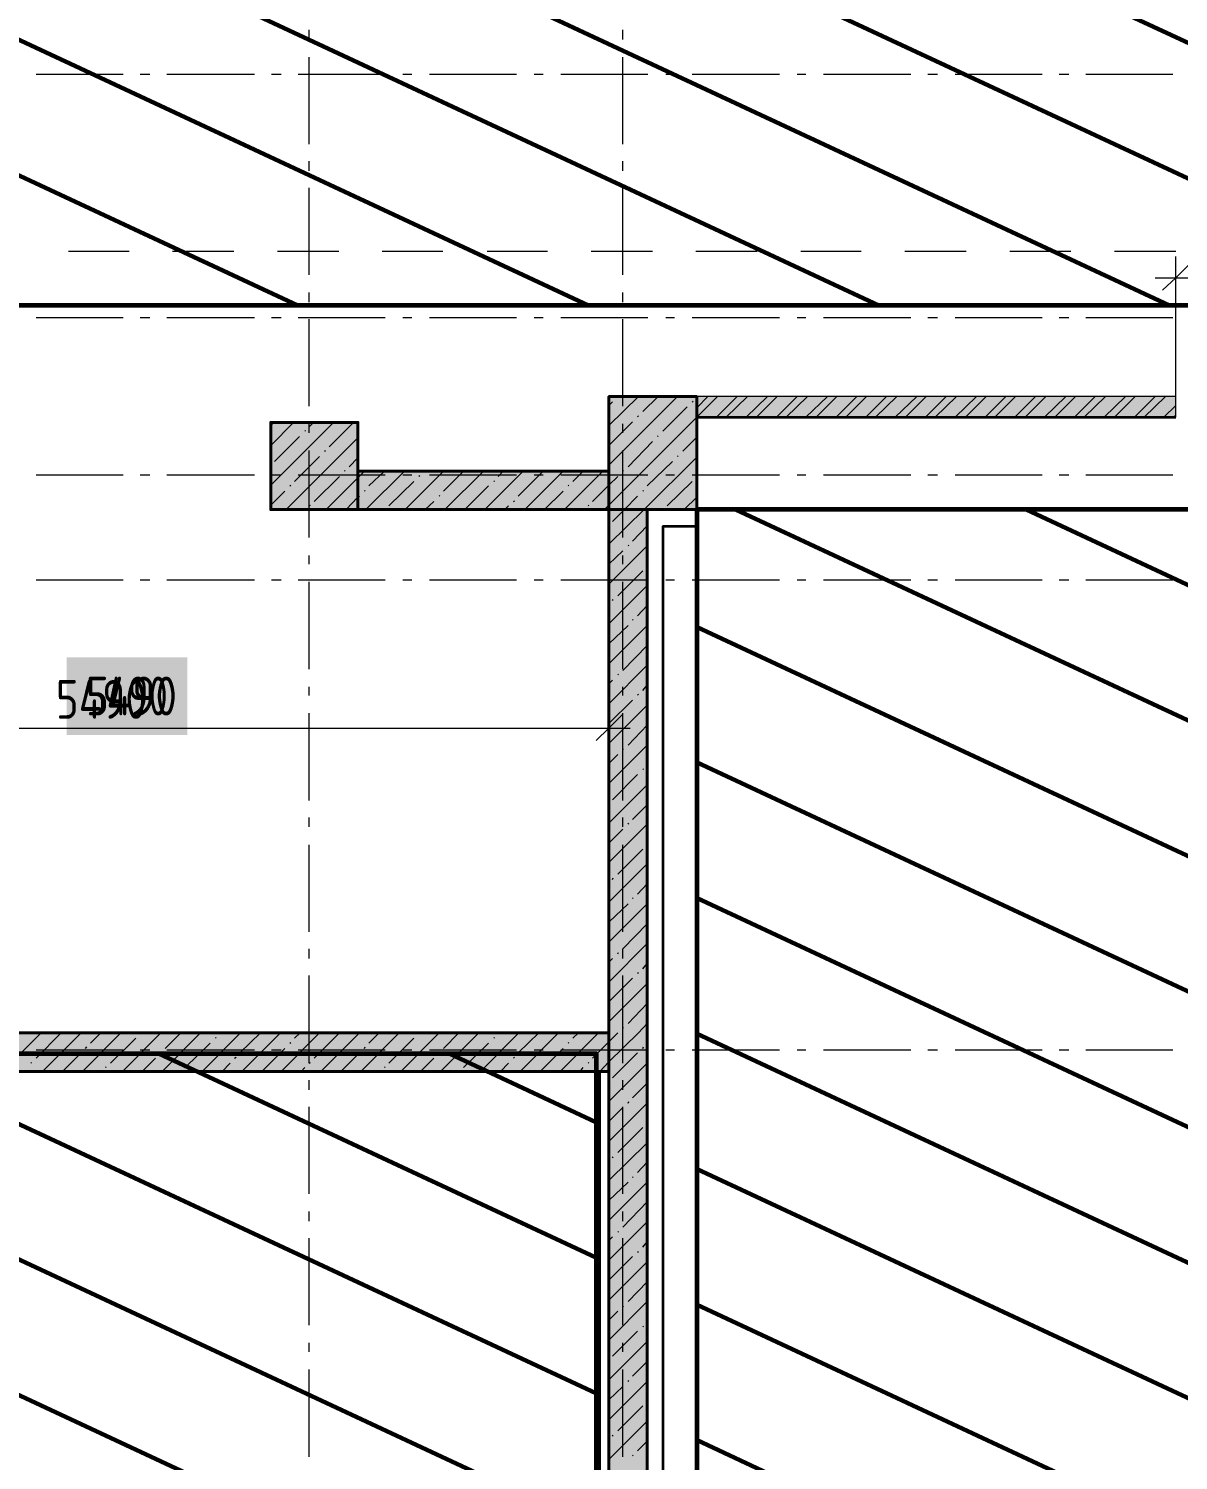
# Model space of a CAD drawing. Header units: millimetres. Extents: x -164500 to 426394, y -23753 to 102118.
# Drawn here: x -84018 to -77419, y 6016 to 14232 of the extents above; entities that cross this region are included whole.
import ezdxf

# ---------------------------------------------------------------- set-up
doc = ezdxf.new("R2010")
doc.units = ezdxf.units.MM
doc.layers.add('0) шлифовка', color=5, linetype='Continuous', lineweight=60)
doc.layers.add('389 П-1', color=210, linetype='Continuous', lineweight=35)
doc.layers.add('PDF _Геометрия', color=7, linetype='Continuous', true_color=0x1f1f1f)
doc.layers.add('PDF _Сплошная заливка', color=7, linetype='Continuous', true_color=0xffffff)
doc.layers.add('PDF _Текст', color=7, linetype='Continuous')
doc.styles.get("Standard").update_dxf_attribs({"font": 'ГОСТ тип А.ttf'})
doc.styles.add('СПДС', font='ГОСТ тип А.ttf', dxfattribs={"width": 0.9})
doc.linetypes.add('зигзаг', pattern='A,0.00254,-5.08,[131,ltypeshp.shx,S=5.08,R=0,X=-5.08,Y=0],-10.16,[131,ltypeshp.shx,S=5.08,R=180,X=5.08,Y=0],-5.08', length=20.32254)
pattern_1 = [(155, (205553.1, 26879), (-297.8825, -638.811), [])]

msp = doc.modelspace()

# ---------------------------------------------------------------- hatches: boundary and pattern name
at = {"layer": '0) шлифовка', "true_color": 0x2776bb}
h = msp.add_hatch(dxfattribs=at)
h.set_pattern_fill('ANSI31', color=152, scale=222, angle=110)
h.set_pattern_definition(pattern_1)
h.paths.add_polyline_path([(-85360.427, 12645.674), (-71681.274, 12645.674), (-71681.274, 15572.987), (-85360.427, 15572.987)])
h = msp.add_hatch(dxfattribs=at)
h.set_pattern_fill('ANSI31', color=152, scale=222, angle=110)
h.set_pattern_definition(pattern_1)
h.paths.add_polyline_path([(-80183.615, 4617.804), (-71698.22, 4617.804), (-71698.22, 11472.207), (-80183.615, 11472.207)])
h = msp.add_hatch(dxfattribs=at)
h.set_pattern_fill('ANSI31', color=152, scale=222, angle=110)
h.set_pattern_definition(pattern_1)
h.paths.add_polyline_path([(-80759.758, 809.331), (-116764.44, 809.331), (-116764.44, 8350.022), (-80759.758, 8350.022)])
at = {"layer": 'PDF _Сплошная заливка', "linetype": 'зигзаг', "transparency": 33554559}
h = msp.add_hatch(color=256, dxfattribs=at)
h.paths.add_polyline_path([(-77434.229, 12001.75), (-77434.229, 12120.368), (-80183.615, 12120.368), (-80183.615, 12001.75)])
h.paths.add_polyline_path([(-76332.779, 12120.368), (-76332.779, 12001.75), (-75811.709, 12001.75), (-75811.709, 12120.368)])
h = msp.add_hatch(color=256, dxfattribs=at)
h.paths.add_polyline_path([(-80687.74, 4617.804), (-80467.467, 4617.804), (-80467.467, 8468.64), (-80687.74, 8468.64)])
h.paths.add_polyline_path([(-80467.467, 4117.915), (-80687.74, 4117.915), (-80687.74, 682.241), (-80467.467, 682.241)])

# ---------------------------------------------------------------- linework, layer by layer
at = {"layer": '0) шлифовка'}
for points in [[(-85360.427, 12645.674), (-71681.274, 12645.674), (-71681.274, 15572.987), (-85360.427, 15572.987)], [(-80183.615, 4617.804), (-71698.22, 4617.804), (-71698.22, 11472.207), (-80183.615, 11472.207)], [(-80759.758, 809.331), (-116764.44, 809.331), (-116764.44, 8350.022), (-80759.758, 8350.022)]]:
    msp.add_lwpolyline(points, close=True, dxfattribs=at)
at = {"layer": '389 П-1'}
for points in [[(-80183.615, 11374.771), (-80183.615, 12001.75), (-77434.229, 12001.75)], [(-80183.615, 11374.771), (-80378.487, 11374.771), (-80378.487, 4613.567), (-71681.274, 4613.567), (-71681.274, 11374.771), (-75838.516, 11374.771)], [(-84081.051, 1734.513), (-84081.051, 682.241), (-80738.576, 682.241), (-80738.576, 8248.35), (-84081.051, 8248.35), (-84081.051, 7269.444)]]:
    msp.add_lwpolyline(points, dxfattribs=at)
at = {"layer": 'PDF _Геометрия', "color": 7, "lineweight": 9}
for points in [[(-82407.696, 14170.758), (-82407.696, 14225.83)], [(-80607.25, 14170.758), (-80607.25, 14225.83)], [(-82407.696, 13569.197), (-82407.696, 14069.086)], [(-80607.25, 13569.197), (-80607.25, 14069.086)], [(-83975.143, 13971.65), (-83475.254, 13971.65)], [(-83377.818, 13971.65), (-83322.746, 13971.65)], [(-83225.31, 13971.65), (-82721.185, 13971.65)], [(-82623.749, 13971.65), (-82568.677, 13971.65)], [(-82471.241, 13971.65), (-81971.352, 13971.65)], [(-81869.68, 13971.65), (-81818.844, 13971.65)], [(-81717.172, 13971.65), (-81217.283, 13971.65)], [(-81115.611, 13971.65), (-81064.775, 13971.65)], [(-80963.103, 13971.65), (-80463.214, 13971.65)], [(-80361.542, 13971.65), (-80310.706, 13971.65)], [(-80209.034, 13971.65), (-79709.145, 13971.65)], [(-79607.473, 13971.65), (-79556.637, 13971.65)], [(-79454.964, 13971.65), (-78955.076, 13971.65)], [(-78857.64, 13971.65), (-78802.568, 13971.65)], [(-78700.895, 13971.65), (-78201.007, 13971.65)], [(-78103.571, 13971.65), (-78048.498, 13971.65)], [(-77951.063, 13971.65), (-77451.174, 13971.65)], [(-82407.696, 13416.689), (-82407.696, 13471.761)], [(-80607.25, 13416.689), (-80607.25, 13471.761)], [(-82407.696, 12819.364), (-82407.696, 13319.253)], [(-80607.25, 12819.364), (-80607.25, 13319.253)], [(-77434.229, 12120.368), (-77434.229, 12802.419), (-77434.229, 12925.273)], [(-77552.846, 12802.419), (-76332.779, 12802.419), (-75693.091, 12802.419)], [(-82407.696, 12662.62), (-82407.696, 12717.692)], [(-80607.25, 12662.62), (-80607.25, 12717.692)], [(-83975.143, 12573.656), (-83475.254, 12573.656)], [(-83377.818, 12573.656), (-83322.746, 12573.656)], [(-83225.31, 12573.656), (-82721.185, 12573.656)], [(-82623.749, 12573.656), (-82568.677, 12573.656)], [(-82471.241, 12573.656), (-81971.352, 12573.656)], [(-81869.68, 12573.656), (-81818.844, 12573.656)], [(-81717.172, 12573.656), (-81217.283, 12573.656)], [(-81115.611, 12573.656), (-81064.775, 12573.656)], [(-80963.103, 12573.656), (-80463.214, 12573.656)], [(-80361.542, 12573.656), (-80310.706, 12573.656)], [(-80209.034, 12573.656), (-79709.145, 12573.656)], [(-79607.473, 12573.656), (-79556.637, 12573.656)], [(-79454.964, 12573.656), (-78955.076, 12573.656)], [(-78857.64, 12573.656), (-78802.568, 12573.656)], [(-78700.895, 12573.656), (-78201.007, 12573.656)], [(-78103.571, 12573.656), (-78048.498, 12573.656)], [(-77951.063, 12573.656), (-77451.174, 12573.656)], [(-82407.696, 12065.295), (-82407.696, 12565.184)], [(-80607.25, 12065.295), (-80607.25, 12565.184)], [(-82407.696, 11912.787), (-82407.696, 11963.623)], [(-80607.25, 11912.787), (-80607.25, 11963.623)], [(-82407.696, 11311.226), (-82407.696, 11811.115)], [(-80607.25, 11311.226), (-80607.25, 11811.115)], [(-83975.143, 11671.315), (-83475.254, 11671.315)], [(-83377.818, 11671.315), (-83322.746, 11671.315)], [(-83225.31, 11671.315), (-82721.185, 11671.315)], [(-82623.749, 11671.315), (-82568.677, 11671.315)], [(-82471.241, 11671.315), (-81971.352, 11671.315)], [(-81869.68, 11671.315), (-81818.844, 11671.315)], [(-81717.172, 11671.315), (-81217.283, 11671.315)], [(-81115.611, 11671.315), (-81064.775, 11671.315)], [(-80963.103, 11671.315), (-80463.214, 11671.315)], [(-80361.542, 11671.315), (-80310.706, 11671.315)], [(-80209.034, 11671.315), (-79709.145, 11671.315)], [(-79607.473, 11671.315), (-79556.637, 11671.315)], [(-79454.964, 11671.315), (-78955.076, 11671.315)], [(-78857.64, 11671.315), (-78802.568, 11671.315)], [(-78700.895, 11671.315), (-78201.007, 11671.315)], [(-78103.571, 11671.315), (-78048.498, 11671.315)], [(-77951.063, 11671.315), (-77451.174, 11671.315)], [(-82407.696, 11158.718), (-82407.696, 11209.554)], [(-80607.25, 11158.718), (-80607.25, 11209.554)], [(-83975.143, 11069.754), (-83475.254, 11069.754)], [(-83377.818, 11069.754), (-83322.746, 11069.754)], [(-83225.31, 11069.754), (-82721.185, 11069.754)], [(-82623.749, 11069.754), (-82568.677, 11069.754)], [(-82471.241, 11069.754), (-81971.352, 11069.754)], [(-82407.696, 10557.157), (-82407.696, 11057.045)], [(-81869.68, 11069.754), (-81818.844, 11069.754)], [(-81717.172, 11069.754), (-81217.283, 11069.754)], [(-81115.611, 11069.754), (-81064.775, 11069.754)], [(-80963.103, 11069.754), (-80463.214, 11069.754)], [(-80607.25, 10557.157), (-80607.25, 11057.045)], [(-80361.542, 11069.754), (-80310.706, 11069.754)], [(-80209.034, 11069.754), (-79709.145, 11069.754)], [(-79607.473, 11069.754), (-79556.637, 11069.754)], [(-79454.964, 11069.754), (-78955.076, 11069.754)], [(-78857.64, 11069.754), (-78802.568, 11069.754)], [(-78700.895, 11069.754), (-78201.007, 11069.754)], [(-78103.571, 11069.754), (-78048.498, 11069.754)], [(-77951.063, 11069.754), (-77451.174, 11069.754)], [(-82407.696, 10404.649), (-82407.696, 10455.485)], [(-80607.25, 10404.649), (-80607.25, 10455.485)], [(-82407.696, 9803.088), (-82407.696, 10302.976)], [(-80687.74, 10328.394), (-80687.74, 10218.249), (-80687.74, 10099.632)], [(-80607.25, 9803.088), (-80607.25, 10302.976)], [(-87720.07, 10218.249), (-87478.599, 10218.249), (-86300.895, 10218.249), (-86178.041, 10218.249), (-80564.886, 10218.249)], [(-82407.696, 9650.579), (-82407.696, 9705.652)], [(-80607.25, 9650.579), (-80607.25, 9705.652)], [(-82407.696, 9049.019), (-82407.696, 9548.907)], [(-80607.25, 9049.019), (-80607.25, 9548.907)], [(-82407.696, 8896.51), (-82407.696, 8951.583)], [(-80607.25, 8896.51), (-80607.25, 8951.583)], [(-82407.696, 8294.95), (-82407.696, 8799.074)], [(-80607.25, 8294.95), (-80607.25, 8799.074)], [(-83975.143, 8371.204), (-83475.254, 8371.204)], [(-83377.818, 8371.204), (-83322.746, 8371.204)], [(-83225.31, 8371.204), (-82721.185, 8371.204)], [(-82623.749, 8371.204), (-82568.677, 8371.204)], [(-82471.241, 8371.204), (-81971.352, 8371.204)], [(-81869.68, 8371.204), (-81818.844, 8371.204)], [(-81717.172, 8371.204), (-81217.283, 8371.204)], [(-81115.611, 8371.204), (-81064.775, 8371.204)], [(-80963.103, 8371.204), (-80463.214, 8371.204)], [(-80361.542, 8371.204), (-80310.706, 8371.204)], [(-80209.034, 8371.204), (-79709.145, 8371.204)], [(-79607.473, 8371.204), (-79556.637, 8371.204)], [(-79454.964, 8371.204), (-78955.076, 8371.204)], [(-78857.64, 8371.204), (-78802.568, 8371.204)], [(-78700.895, 8371.204), (-78201.007, 8371.204)], [(-78103.571, 8371.204), (-78048.498, 8371.204)], [(-77951.063, 8371.204), (-77451.174, 8371.204)], [(-82407.696, 8142.441), (-82407.696, 8197.514)], [(-80607.25, 8142.441), (-80607.25, 8197.514)], [(-82407.696, 7545.117), (-82407.696, 8045.005)], [(-80607.25, 7545.117), (-80607.25, 8045.005)], [(-82407.696, 7388.372), (-82407.696, 7443.445)], [(-80607.25, 7388.372), (-80607.25, 7443.445)], [(-82407.696, 6791.048), (-82407.696, 7290.936)], [(-80607.25, 6791.048), (-80607.25, 7290.936)], [(-82407.696, 6638.539), (-82407.696, 6689.375)], [(-80607.25, 6638.539), (-80607.25, 6689.375)], [(-82407.696, 6036.979), (-82407.696, 6536.867)], [(-80607.25, 6036.979), (-80607.25, 6536.867)]]:
    msp.add_lwpolyline(points, dxfattribs=at)
at = {"layer": 'PDF _Геометрия', "color": 8, "lineweight": 9, "true_color": 0x808080}
for points in [[(-83788.744, 12954.927), (-83441.364, 12954.927)], [(-83191.419, 12954.927), (-82839.803, 12954.927)], [(-82589.858, 12954.927), (-82238.242, 12954.927)], [(-81988.298, 12954.927), (-81640.918, 12954.927)], [(-81386.737, 12954.927), (-81039.357, 12954.927)], [(-80789.413, 12954.927), (-80437.796, 12954.927)], [(-80187.852, 12954.927), (-79836.235, 12954.927)], [(-79586.291, 12954.927), (-79238.911, 12954.927)], [(-78988.967, 12954.927), (-78637.35, 12954.927)], [(-78387.406, 12954.927), (-78035.789, 12954.927)], [(-77785.845, 12954.927), (-77434.229, 12954.927)]]:
    msp.add_lwpolyline(points, dxfattribs=at)
at = {"layer": 'PDF _Геометрия', "color": 7, "lineweight": 18}
for points in [[(-77357.974, 12878.673), (-77434.229, 12802.419), (-77510.483, 12730.401)], [(-80611.486, 10294.504), (-80687.74, 10218.249), (-80759.758, 10146.232)]]:
    msp.add_lwpolyline(points, dxfattribs=at)
at = {"layer": 'PDF _Геометрия', "lineweight": 9}
for points in [[(-80687.74, 11955.15), (-80518.287, 12120.368)], [(-80687.74, 11726.388), (-80293.76, 12120.368)], [(-80687.74, 12069.531), (-80666.559, 12090.713)], [(-80636.904, 12120.368), (-80632.668, 12120.368)], [(-80492.869, 12035.641), (-80403.905, 12120.368)], [(-80209.034, 12090.713), (-80204.797, 12094.95)], [(-80713.158, 11472.207), (-80687.74, 11497.625), (-80183.615, 12001.75)], [(-80522.523, 12005.986), (-80518.287, 12010.223)], [(-80378.487, 11921.259), (-80238.688, 12061.059)], [(-82627.986, 11840.769), (-82496.659, 11972.096)], [(-82627.986, 11612.006), (-82267.896, 11972.096)], [(-82627.986, 11955.15), (-82611.04, 11972.096)], [(-82433.114, 11921.259), (-82428.877, 11925.496)], [(-82407.696, 11946.678), (-82382.278, 11972.096)], [(-82293.314, 11832.296), (-82153.515, 11972.096)], [(-80687.74, 11840.769), (-80552.177, 11976.332)], [(-82606.804, 11747.569), (-82462.768, 11891.605)], [(-82539.022, 11472.207), (-82128.097, 11883.132)], [(-80577.595, 11717.915), (-80437.796, 11861.951)], [(-80408.142, 11891.605), (-80403.905, 11895.841)], [(-80264.106, 11806.878), (-80183.615, 11887.369)], [(-82492.423, 11633.188), (-82348.387, 11777.224)], [(-82318.733, 11806.878), (-82314.496, 11811.115)], [(-82178.933, 11717.915), (-82128.097, 11768.751)], [(-80687.74, 11273.099), (-80484.396, 11472.207), (-80183.615, 11772.987)], [(-80293.76, 11777.224), (-80289.524, 11781.46)], [(-82310.26, 11472.207), (-82128.097, 11654.37), (-82089.97, 11692.497)], [(-82204.351, 11692.497), (-82200.115, 11696.733)], [(-82081.497, 11472.207), (-81861.207, 11692.497)], [(-82064.552, 11607.77), (-81975.589, 11692.497)], [(-81856.971, 11472.207), (-81636.681, 11692.497)], [(-81751.063, 11692.497), (-81751.063, 11692.497)], [(-81636.681, 11578.116), (-81522.3, 11692.497)], [(-81628.209, 11472.207), (-81407.919, 11692.497)], [(-81399.446, 11472.207), (-81179.156, 11692.497)], [(-81323.192, 11662.843), (-81293.537, 11692.497)], [(-81208.811, 11548.461), (-81064.775, 11692.497)], [(-81170.683, 11472.207), (-80950.394, 11692.497)], [(-80941.921, 11472.207), (-80721.631, 11692.497)], [(-80895.321, 11633.188), (-80836.012, 11692.497)], [(-80607.25, 11692.497), (-80603.013, 11696.733)], [(-80467.45, 11607.77), (-80323.415, 11747.569)], [(-82517.841, 11607.77), (-82513.604, 11612.006)], [(-82378.041, 11518.807), (-82234.006, 11662.843)], [(-81950.171, 11493.389), (-81806.135, 11633.188)], [(-81776.481, 11662.843), (-81772.244, 11667.079)], [(-81513.827, 11472.207), (-81378.264, 11607.77)], [(-81348.61, 11633.188), (-81344.374, 11637.424)], [(-80920.739, 11607.77), (-80916.503, 11612.006)], [(-80780.94, 11518.807), (-80687.74, 11612.006), (-80636.904, 11662.843)], [(-80353.069, 11493.389), (-80209.034, 11633.188)], [(-82627.986, 11497.625), (-82547.495, 11578.116)], [(-82195.879, 11472.207), (-82128.097, 11544.225), (-82119.624, 11548.461)], [(-82089.97, 11578.116), (-82085.734, 11582.352)], [(-81742.59, 11472.207), (-81691.754, 11518.807)], [(-81662.099, 11548.461), (-81657.863, 11552.698)], [(-81234.229, 11518.807), (-81229.992, 11523.043)], [(-81056.302, 11472.207), (-80950.394, 11578.116)], [(-80666.559, 11404.426), (-80598.777, 11472.207), (-80522.523, 11548.461)], [(-80492.869, 11578.116), (-80488.632, 11582.352)], [(-80255.633, 11472.207), (-80183.615, 11544.225)], [(-82407.696, 11493.389), (-82399.223, 11497.625)], [(-81285.065, 11472.207), (-81263.883, 11493.389)], [(-80806.358, 11493.389), (-80802.122, 11497.625)], [(-80552.177, 11290.044), (-80467.45, 11379.008)], [(-80687.74, 11044.336), (-80467.45, 11264.626)], [(-80577.595, 11264.626), (-80573.359, 11268.863)], [(-80687.74, 11158.718), (-80607.25, 11234.972)], [(-80636.904, 10976.555), (-80492.869, 11120.591)], [(-80687.74, 10815.574), (-80467.45, 11035.864)], [(-80666.559, 10951.137), (-80662.322, 10955.373)], [(-80522.523, 10862.174), (-80467.45, 10921.482)], [(-80687.74, 10586.811), (-80467.45, 10807.101)], [(-80687.74, 10701.193), (-80577.595, 10807.101)], [(-80552.177, 10836.756), (-80547.941, 10840.992)], [(-80607.25, 10548.684), (-80467.45, 10692.72)], [(-80687.74, 10358.049), (-80467.45, 10578.339)], [(-80636.904, 10523.266), (-80632.668, 10527.503)], [(-80687.74, 10472.43), (-80666.559, 10493.612)], [(-80492.869, 10434.303), (-80467.45, 10463.957)], [(-80687.74, 10243.667), (-80552.177, 10379.23)], [(-80522.523, 10408.885), (-80518.287, 10413.121)], [(-80687.74, 10129.286), (-80467.45, 10349.576)], [(-80577.595, 10120.814), (-80467.45, 10235.195)], [(-80687.74, 9900.524), (-80467.45, 10120.814)], [(-80687.74, 10014.905), (-80636.904, 10065.741)], [(-80607.25, 10095.395), (-80603.013, 10099.632)], [(-80666.559, 9807.324), (-80522.523, 9951.36)], [(-80492.869, 9981.014), (-80488.632, 9985.251)], [(-80687.74, 9671.761), (-80467.45, 9892.051)], [(-80552.177, 9692.943), (-80467.45, 9777.67)], [(-80687.74, 9447.235), (-80467.45, 9667.525)], [(-80687.74, 9557.38), (-80607.25, 9637.87)], [(-80577.595, 9667.525), (-80573.359, 9671.761)], [(-80636.904, 9379.453), (-80492.869, 9523.489)], [(-80687.74, 9218.472), (-80467.45, 9438.762)], [(-80666.559, 9349.799), (-80662.322, 9358.272)], [(-80522.523, 9265.072), (-80467.45, 9324.381)], [(-80687.74, 8989.71), (-80467.45, 9210)], [(-80687.74, 9104.091), (-80577.595, 9210)], [(-80552.177, 9239.654), (-80547.941, 9243.89)], [(-80607.25, 8951.583), (-80467.45, 9095.618)], [(-80687.74, 8760.947), (-80467.45, 8981.237)], [(-80687.74, 8875.329), (-80666.559, 8896.51)], [(-80636.904, 8921.928), (-80632.668, 8930.401)], [(-80522.523, 8811.783), (-80518.287, 8816.02)], [(-80492.869, 8837.201), (-80467.45, 8866.856)], [(-80687.74, 8646.566), (-80552.177, 8782.129)], [(-80687.74, 8532.185), (-80467.45, 8752.475)], [(-80577.595, 8523.712), (-80467.45, 8638.093)], [(-84309.814, 8104.314), (-84165.778, 8248.35), (-83945.488, 8468.64)], [(-83975.143, 8324.604), (-83831.107, 8468.64)], [(-83937.016, 8248.35), (-83716.726, 8468.64)], [(-83708.253, 8248.35), (-83487.963, 8468.64)], [(-83661.653, 8409.331), (-83602.345, 8468.64)], [(-83479.491, 8248.35), (-83259.201, 8468.64)], [(-83377.818, 8468.64), (-83373.582, 8468.64)], [(-83250.728, 8248.35), (-83030.438, 8468.64)], [(-83233.783, 8379.676), (-83144.819, 8468.64)], [(-83021.966, 8248.35), (-82801.676, 8468.64)], [(-82920.293, 8468.64), (-82916.057, 8468.64)], [(-82805.912, 8354.258), (-82687.294, 8468.64)], [(-82793.203, 8248.35), (-82572.913, 8468.64)], [(-82568.677, 8248.35), (-82348.387, 8468.64)], [(-82492.423, 8438.985), (-82458.532, 8468.64)], [(-82378.041, 8324.604), (-82234.006, 8468.64)], [(-82339.914, 8248.35), (-82119.624, 8468.64)], [(-82111.152, 8248.35), (-81890.862, 8468.64)], [(-82064.552, 8409.331), (-82005.243, 8468.64)], [(-81882.389, 8248.35), (-81662.099, 8468.64)], [(-81776.481, 8468.64), (-81776.481, 8468.64)], [(-81653.627, 8248.35), (-81433.337, 8468.64)], [(-81636.681, 8379.676), (-81547.718, 8468.64)], [(-81424.864, 8248.35), (-81204.574, 8468.64)], [(-81323.192, 8468.64), (-81318.955, 8468.64)], [(-81208.811, 8354.258), (-81090.193, 8468.64)], [(-81196.102, 8248.35), (-80975.812, 8468.64)], [(-80967.339, 8248.35), (-80747.049, 8468.64)], [(-80895.321, 8438.985), (-80861.43, 8468.64)], [(-80780.94, 8324.604), (-80687.74, 8417.804), (-80636.904, 8468.64)], [(-80738.576, 8248.35), (-80687.74, 8303.422), (-80518.287, 8468.64), (-80467.45, 8523.712)], [(-80607.25, 8494.058), (-80603.013, 8502.53)], [(-83691.308, 8379.676), (-83682.835, 8388.149)], [(-83547.272, 8294.95), (-83403.236, 8438.985)], [(-83119.401, 8269.531), (-82975.366, 8409.331)], [(-82945.711, 8438.985), (-82941.475, 8443.222)], [(-82517.841, 8409.331), (-82513.604, 8413.567)], [(-82089.97, 8379.676), (-82085.734, 8388.149)], [(-81950.171, 8294.95), (-81806.135, 8438.985)], [(-81522.3, 8269.531), (-81378.264, 8409.331)], [(-81348.61, 8438.985), (-81344.374, 8443.222)], [(-80920.739, 8409.331), (-80916.503, 8413.567)], [(-80492.869, 8379.676), (-80488.632, 8388.149)], [(-84004.797, 8294.95), (-84000.561, 8299.186)], [(-83822.634, 8248.35), (-83716.726, 8354.258)], [(-83365.109, 8248.35), (-83288.855, 8324.604)], [(-83263.437, 8354.258), (-83254.964, 8358.495)], [(-82835.566, 8324.604), (-82827.094, 8328.84)], [(-82678.822, 8248.35), (-82547.495, 8379.676)], [(-82407.696, 8294.95), (-82399.223, 8299.186)], [(-82225.533, 8248.35), (-82119.624, 8354.258)], [(-81768.008, 8248.35), (-81691.754, 8324.604)], [(-81662.099, 8354.258), (-81657.863, 8358.495)], [(-81234.229, 8324.604), (-81229.992, 8328.84)], [(-81081.72, 8248.35), (-80950.394, 8379.676)], [(-80806.358, 8294.95), (-80802.122, 8299.186)], [(-80666.559, 8210.223), (-80522.523, 8354.258)], [(-83576.926, 8269.531), (-83572.69, 8273.768)], [(-82907.584, 8248.35), (-82860.984, 8294.95)], [(-82454.296, 8248.35), (-82433.114, 8269.531)], [(-81975.589, 8269.531), (-81971.352, 8273.768)], [(-81310.483, 8248.35), (-81263.883, 8294.95)], [(-80852.958, 8248.35), (-80836.012, 8269.531)], [(-80687.74, 8074.66), (-80467.45, 8294.95)], [(-80552.177, 8095.841), (-80467.45, 8180.568)], [(-80687.74, 7845.897), (-80467.45, 8066.187)], [(-80577.595, 8066.187), (-80573.359, 8074.66)], [(-80687.74, 7960.278), (-80607.25, 8040.769)], [(-80636.904, 7782.352), (-80492.869, 7926.388)], [(-80687.74, 7621.371), (-80467.45, 7837.424)], [(-80666.559, 7752.698), (-80662.322, 7756.934)], [(-80522.523, 7667.971), (-80467.45, 7727.28)], [(-80552.177, 7638.316), (-80547.941, 7642.553)], [(-80687.74, 7392.608), (-80467.45, 7612.898)], [(-80687.74, 7506.99), (-80577.595, 7612.898)], [(-80607.25, 7354.481), (-80467.45, 7498.517)], [(-80687.74, 7163.846), (-80467.45, 7384.136)], [(-80636.904, 7324.827), (-80632.668, 7329.063)], [(-80687.74, 7278.227), (-80666.559, 7299.409)], [(-80492.869, 7240.1), (-80467.45, 7269.754)], [(-80687.74, 7049.465), (-80552.177, 7185.028)], [(-80687.74, 6935.083), (-80467.45, 7155.373)], [(-80522.523, 7210.446), (-80518.287, 7214.682)], [(-80577.595, 6926.611), (-80467.45, 7040.992)], [(-80687.74, 6706.321), (-80467.45, 6926.611)], [(-80687.74, 6820.702), (-80636.904, 6871.538)], [(-80607.25, 6896.956), (-80603.013, 6901.193)], [(-80666.559, 6613.121), (-80522.523, 6757.157)], [(-80492.869, 6782.575), (-80488.632, 6786.811)], [(-80687.74, 6477.558), (-80467.45, 6697.848)], [(-80552.177, 6498.74), (-80467.45, 6583.467)], [(-80687.74, 6248.796), (-80467.45, 6469.086)], [(-80687.74, 6363.177), (-80607.25, 6439.431)], [(-80577.595, 6469.086), (-80573.359, 6473.322)], [(-80636.904, 6185.251), (-80492.869, 6329.286)], [(-80687.74, 6020.033), (-80467.45, 6240.323)], [(-80666.559, 6155.596), (-80662.322, 6159.832)], [(-80522.523, 6070.869), (-80467.45, 6125.942)], [(-80552.177, 6041.215), (-80547.941, 6045.451)]]:
    msp.add_lwpolyline(points, dxfattribs=at)
at = {"layer": 'PDF _Геометрия', "color": 7, "lineweight": 40}
for points in [[(-80183.615, 11472.207), (-80183.615, 12120.368), (-80687.74, 12120.368), (-80687.74, 11472.207)], [(-82128.097, 11472.207), (-82128.097, 11972.096), (-82627.986, 11972.096), (-82627.986, 11472.207)], [(-80687.74, 11692.497), (-82128.097, 11692.497), (-82128.097, 11472.207), (-80687.74, 11472.207)], [(-80467.45, 8468.64), (-80467.45, 11472.207), (-80687.74, 11472.207), (-80687.74, 8468.64), (-80687.74, 4617.804), (-80687.74, 4117.915), (-80687.74, 682.241), (-84089.524, 682.241), (-84089.524, 1686.254), (-84309.814, 1686.254), (-84309.814, 682.241), (-85648.498, 682.241), (-90261.876, 682.241), (-90261.876, 461.951), (-85648.498, 461.951), (-80467.45, 461.951), (-80467.45, 682.241), (-80467.45, 4117.915), (-80183.615, 4117.915), (-80183.615, 4617.804), (-80467.45, 4617.804)], [(-84309.814, 8248.35), (-84309.814, 7248.573), (-84089.524, 7248.573), (-84089.524, 8248.35), (-80687.74, 8248.35), (-80687.74, 8468.64), (-84309.814, 8468.64)]]:
    msp.add_lwpolyline(points, close=True, dxfattribs=at)
at = {"layer": 'PDF _Геометрия', "color": 15, "lineweight": 9, "true_color": 0xa54a4a}
for points in [[(-80183.615, 12056.822), (-80120.07, 12120.368)], [(-80183.615, 12001.75), (-80064.998, 12120.368)], [(-80069.234, 12001.75), (-79950.617, 12120.368)], [(-80014.162, 12001.75), (-79891.308, 12120.368)], [(-79899.78, 12001.75), (-79776.926, 12120.368)], [(-79840.472, 12001.75), (-79721.854, 12120.368)], [(-79726.09, 12001.75), (-79607.473, 12120.368)], [(-79671.018, 12001.75), (-79548.164, 12120.368)], [(-79556.637, 12001.75), (-79433.783, 12120.368)], [(-79497.328, 12001.75), (-79378.71, 12120.368)], [(-79382.947, 12001.75), (-79264.329, 12120.368)], [(-79327.874, 12001.75), (-79209.256, 12120.368)], [(-79213.493, 12001.75), (-79094.875, 12120.368)], [(-79158.42, 12001.75), (-79035.566, 12120.368)], [(-79044.039, 12001.75), (-78921.185, 12120.368)], [(-78984.73, 12001.75), (-78866.113, 12120.368)], [(-78870.349, 12001.75), (-78751.731, 12120.368)], [(-78815.277, 12001.75), (-78692.423, 12120.368)], [(-78700.895, 12001.75), (-78578.041, 12120.368)], [(-78641.586, 12001.75), (-78522.969, 12120.368)], [(-78527.205, 12001.75), (-78408.588, 12120.368)], [(-78472.133, 12001.75), (-78353.515, 12120.368)], [(-78357.751, 12001.75), (-78239.134, 12120.368)], [(-78298.443, 12001.75), (-78179.825, 12120.368)], [(-78188.298, 12001.75), (-78065.444, 12120.368)], [(-78128.989, 12001.75), (-78010.371, 12120.368)], [(-78014.608, 12001.75), (-77895.99, 12120.368)], [(-77959.535, 12001.75), (-77836.681, 12120.368)], [(-77845.154, 12001.75), (-77722.3, 12120.368)], [(-77785.845, 12001.75), (-77667.228, 12120.368)], [(-77671.464, 12001.75), (-77552.846, 12120.368)], [(-77616.391, 12001.75), (-77493.537, 12120.368)], [(-77502.01, 12001.75), (-77434.229, 12069.531)], [(-77442.701, 12001.75), (-77434.229, 12014.459)]]:
    msp.add_lwpolyline(points, dxfattribs=at)
at = {"layer": 'PDF _Геометрия', "color": 16, "lineweight": 9, "true_color": 0x800000}
msp.add_lwpolyline([(-80183.615, 12001.75), (-77434.229, 12001.75), (-77434.229, 12120.368), (-80183.615, 12120.368)], close=True, dxfattribs=at)
at = {"layer": 'PDF _Сплошная заливка', "linetype": 'зигзаг', "lineweight": 5, "transparency": 33554559}
for points in [[(-80687.74, 12120.368), (-80687.74, 11472.207), (-80183.632, 12120.368), (-80183.632, 11472.207)], [(-82627.986, 11972.096), (-82627.986, 11472.207), (-82128.114, 11972.096), (-82128.114, 11472.207)], [(-82128.097, 11692.497), (-82128.097, 11472.207), (-80687.757, 11692.497), (-80687.757, 11472.207)], [(-80687.74, 11472.207), (-80687.74, 8468.64), (-80467.467, 11472.207), (-80467.467, 8468.64)], [(-84309.814, 8468.64), (-84309.814, 8248.35), (-80687.757, 8468.64), (-80687.757, 8248.35)]]:
    msp.add_solid(points, dxfattribs=at)

# ---------------------------------------------------------------- texts
at = {"linetype": 'зигзаг', "insert": (-83687.472, 10402.071), "char_height": 222.8704, "attachment_point": 4, "style": 'СПДС', "bg_fill": 1, "box_fill_scale": 1.5, "bg_fill_color": 7, "bg_fill_true_color": 16777215, "bg_fill_transparency": 0}
msp.add_mtext('5490', dxfattribs=at)
at = {"layer": 'PDF _Текст', "linetype": 'зигзаг', "char_height": 222.8704, "attachment_point": 4}
for insert in [(-83860.914, 10382.919), (-83687.472, 10402.071)]:
    msp.add_mtext('5490', dxfattribs=dict(at, insert=insert))

doc.saveas('drawing.dxf')
